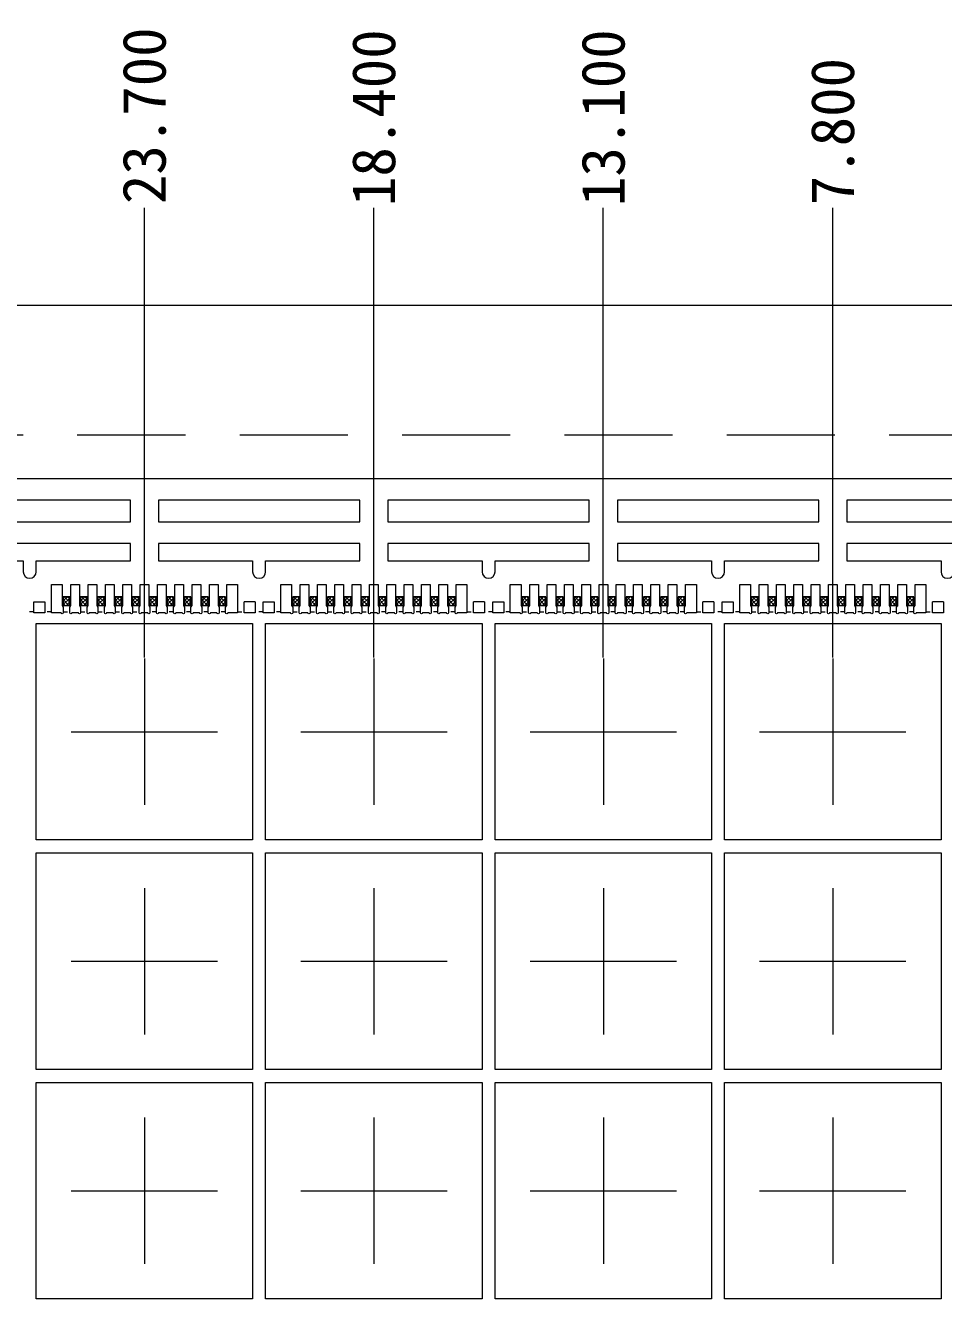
# Model space of a CAD drawing. Extents: x 360 to 479, y -156 to -9.
# Drawn here: x 395.82 to 417.02, y -38.07 to -8.51 of the extents above; entities that cross this region are included whole.
import ezdxf

# ---------------------------------------------------------------- set-up
doc = ezdxf.new("R2010")
doc.units = 0
doc.header["$LTSCALE"] = 5
doc.header["$MEASUREMENT"] = 0
doc.header["$PDMODE"] = 3
for name, pattern in [('CENTER', [2, 1.25, -0.25, 0.25, -0.25]), ('DASHED', [0.75, 0.5, -0.25]), ('HIDDEN', [0.375, 0.25, -0.125])]:
    doc.linetypes.add(name, pattern=pattern)
doc.layers.get('0').update_dxf_attribs({"linetype": 'CONTINUOUS'})
doc.layers.get('Defpoints').update_dxf_attribs({"linetype": 'CONTINUOUS'})
for name, color, linetype in [('1', 7, 'CONTINUOUS'), ('1D', 4, 'CONTINUOUS'), ('center', 1, 'CONTINUOUS'), ('PKG', 2, 'CONTINUOUS'), ('PLATING', 3, 'CONTINUOUS'), ('标注', 4, 'CONTINUOUS')]:
    doc.layers.add(name, color=color, linetype=linetype)
doc.layers.add('标注线', color=3, linetype='CONTINUOUS', lineweight=18)
doc.styles.add('SIMPLEX', font='SIMPLEX')
doc.styles.add('宋体', font='SimSun.ttf')
doc.dimstyles.new('副本Standard', dxfattribs={"dimtxt": 0.05, "dimasz": 0.05, "dimexe": 0.07, "dimexo": 0.07, "dimgap": 0.07, "dimtad": 1, "dimzin": 1, "dimdsep": 46, "dimtxsty": 'SIMPLEX', "dimcen": 0.1, "dimclrd": 256, "dimclre": 256, "dimclrt": 256, "dimadec": 0, "dimazin": 0, "dimtfac": 1, "dimtofl": 0, "dimtmove": 0, "dimatfit": 0, "dimfxl": 1, "dimlwd": -1, "dimlwe": -1, "dimarcsym": 0})

# ---------------------------------------------------------------- blocks, each defined once
blk = doc.blocks.new('*D2')
at = {"layer": 'Defpoints', "color": 0, "transparency": 16777216}
for p in [(3210.564, -270.656), (3239.564, -274.423), (3210.564, -281.071)]:
    blk.add_point(p, dxfattribs=at)
at = {"layer": '标注', "lineweight": 0, "transparency": 16777216}
blk.add_line((3210.564, -281.046), (3210.564, -270.656), dxfattribs=at)
at = {"layer": '标注', "lineweight": 0, "transparency": 16777216, "insert": (3210.564, -268.533), "char_height": 1, "attachment_point": 5, "rotation": 90, "style": '宋体'}
blk.add_mtext('29.000', dxfattribs=at)
blk = doc.blocks.new('*D3')
at = {"layer": 'Defpoints', "color": 0, "transparency": 16777216}
for p in [(3215.864, -270.656), (3239.564, -274.423), (3215.864, -281.071)]:
    blk.add_point(p, dxfattribs=at)
at = {"layer": '标注', "lineweight": 0, "transparency": 16777216}
blk.add_line((3215.864, -281.046), (3215.864, -270.656), dxfattribs=at)
at = {"layer": '标注', "lineweight": 0, "transparency": 16777216, "insert": (3215.864, -268.533), "char_height": 1, "attachment_point": 5, "rotation": 90, "style": '宋体'}
blk.add_mtext('23.700', dxfattribs=at)
blk = doc.blocks.new('*D4')
at = {"layer": 'Defpoints', "color": 0, "transparency": 16777216}
for p in [(3221.164, -270.656), (3239.564, -274.423), (3221.164, -281.071)]:
    blk.add_point(p, dxfattribs=at)
at = {"layer": '标注', "lineweight": 0, "transparency": 16777216}
blk.add_line((3221.164, -281.046), (3221.164, -270.656), dxfattribs=at)
at = {"layer": '标注', "lineweight": 0, "transparency": 16777216, "insert": (3221.164, -268.578), "char_height": 1, "attachment_point": 5, "rotation": 90, "style": '宋体'}
blk.add_mtext('18.400', dxfattribs=at)
blk = doc.blocks.new('*D5')
at = {"layer": 'Defpoints', "color": 0, "transparency": 16777216}
for p in [(3226.464, -270.656), (3239.564, -274.423), (3226.464, -281.071)]:
    blk.add_point(p, dxfattribs=at)
at = {"layer": '标注', "lineweight": 0, "transparency": 16777216}
blk.add_line((3226.464, -281.046), (3226.464, -270.656), dxfattribs=at)
at = {"layer": '标注', "lineweight": 0, "transparency": 16777216, "insert": (3226.464, -268.578), "char_height": 1, "attachment_point": 5, "rotation": 90, "style": '宋体'}
blk.add_mtext('13.100', dxfattribs=at)
blk = doc.blocks.new('*D6')
at = {"layer": 'Defpoints', "color": 0, "transparency": 16777216}
for p in [(3231.764, -270.656), (3239.564, -274.423), (3231.764, -281.071)]:
    blk.add_point(p, dxfattribs=at)
at = {"layer": '标注', "lineweight": 0, "transparency": 16777216}
blk.add_line((3231.764, -281.046), (3231.764, -270.656), dxfattribs=at)
at = {"layer": '标注', "lineweight": 0, "transparency": 16777216, "insert": (3231.764, -268.899), "char_height": 1, "attachment_point": 5, "rotation": 90, "style": '宋体'}
blk.add_mtext('7.800', dxfattribs=at)
blk = doc.blocks.new('*D33')
at = {"layer": 'Defpoints', "color": 0, "transparency": 16777216}
for p in [(3204.814, -270.656), (3204.821, -274.423), (3239.564, -274.423)]:
    blk.add_point(p, dxfattribs=at)
at = {"layer": '标注', "lineweight": 0, "transparency": 16777216}
for p, q in [((3204.814, -272.656), (3204.814, -270.656)), ((3204.821, -272.423), (3204.814, -272.656)), ((3204.821, -274.398), (3204.821, -272.423))]:
    blk.add_line(p, q, dxfattribs=at)
at = {"layer": '标注', "lineweight": 0, "transparency": 16777216, "insert": (3204.814, -268.547), "char_height": 1, "attachment_point": 5, "rotation": 90, "style": '宋体'}
blk.add_mtext('34.743', dxfattribs=at)
blk = doc.blocks.new('*D34')
at = {"layer": 'Defpoints', "color": 0, "transparency": 16777216}
for p in [(3200.314, -270.656), (3200.314, -273.911), (3239.564, -274.423)]:
    blk.add_point(p, dxfattribs=at)
at = {"layer": '标注', "lineweight": 0, "transparency": 16777216}
blk.add_line((3200.314, -273.886), (3200.314, -270.656), dxfattribs=at)
at = {"layer": '标注', "lineweight": 0, "transparency": 16777216, "insert": (3200.314, -268.539), "char_height": 1, "attachment_point": 5, "rotation": 90, "style": '宋体'}
blk.add_mtext('39.250', dxfattribs=at)
blk = doc.blocks.new('*D35')
at = {"layer": 'Defpoints', "color": 0, "transparency": 16777216}
for p in [(3239.564, -274.423), (3204.814, -346.911), (3206.996, -355.134)]:
    blk.add_point(p, dxfattribs=at)
at = {"layer": '标注', "lineweight": 0, "transparency": 16777216}
for p, q in [((3204.814, -346.936), (3204.814, -351.134)), ((3204.814, -351.134), (3206.996, -353.134)), ((3206.996, -353.134), (3206.996, -355.134))]:
    blk.add_line(p, q, dxfattribs=at)
at = {"layer": '标注', "lineweight": 0, "transparency": 16777216, "insert": (3206.996, -357.251), "char_height": 1, "attachment_point": 5, "rotation": 90, "style": '宋体'}
blk.add_mtext('34.750', dxfattribs=at)
blk = doc.blocks.new('*D36')
at = {"layer": 'Defpoints', "color": 0, "transparency": 16777216}
for p in [(3204.821, -274.423), (3198.555, -349.399), (3232.802, -349.399)]:
    blk.add_point(p, dxfattribs=at)
at = {"layer": '标注', "lineweight": 0, "transparency": 16777216}
blk.add_line((3232.777, -349.399), (3198.555, -349.399), dxfattribs=at)
at = {"layer": '标注', "lineweight": 0, "transparency": 16777216, "insert": (3196.441, -349.399), "char_height": 1, "attachment_point": 5, "style": '宋体'}
blk.add_mtext('74.976', dxfattribs=at)
blk = doc.blocks.new('*D38')
at = {"layer": 'Defpoints', "color": 0, "transparency": 16777216}
for p in [(3205.815, -270.667), (3239.564, -274.423), (3205.315, -277.411)]:
    blk.add_point(p, dxfattribs=at)
at = {"layer": '标注', "lineweight": 0, "transparency": 16777216}
for p, q in [((3205.815, -272.667), (3205.815, -270.667)), ((3205.315, -274.667), (3205.815, -272.667)), ((3205.315, -277.386), (3205.315, -274.667))]:
    blk.add_line(p, q, dxfattribs=at)
at = {"layer": '标注', "lineweight": 0, "transparency": 16777216, "insert": (3205.815, -268.55), "char_height": 1, "attachment_point": 5, "rotation": 90, "style": '宋体'}
blk.add_mtext('34.250', dxfattribs=at)
blk = doc.blocks.new('*D39')
at = {"layer": 'Defpoints', "color": 0, "transparency": 16777216}
for p in [(3201.314, -270.656), (3201.314, -272.911), (3239.564, -274.423)]:
    blk.add_point(p, dxfattribs=at)
at = {"layer": '标注', "lineweight": 0, "transparency": 16777216}
blk.add_line((3201.314, -272.886), (3201.314, -270.656), dxfattribs=at)
at = {"layer": '标注', "lineweight": 0, "transparency": 16777216, "insert": (3201.314, -268.539), "char_height": 1, "attachment_point": 5, "rotation": 90, "style": '宋体'}
blk.add_mtext('38.250', dxfattribs=at)

msp = doc.modelspace()

# ---------------------------------------------------------------- linework, layer by layer
at = {"lineweight": 0}
for points in [[(393.5881, -19.9724), (398.2381, -19.9724), (398.2381, -19.4724), (393.5881, -19.4723)], [(398.8881, -19.9724), (403.5381, -19.9724), (403.5381, -19.4724), (398.8881, -19.4723)], [(404.1881, -19.9724), (408.8381, -19.9724), (408.8381, -19.4724), (404.1881, -19.4723)], [(409.4881, -19.9724), (414.1381, -19.9724), (414.1381, -19.4724), (409.4881, -19.4723)], [(414.7881, -19.9724), (419.4381, -19.9724), (419.4381, -19.4724), (414.7881, -19.4723)]]:
    msp.add_lwpolyline(points, close=True, dxfattribs=at)
for points in [[(395.7631, -21.1274, 1), (396.0631, -21.1274), (396.0631, -20.8724), (398.2381, -20.8724), (398.2381, -20.4724), (393.5881, -20.4724), (393.5881, -20.8724), (395.7631, -20.8724)], [(401.0631, -21.1274, 1), (401.3631, -21.1274), (401.3631, -20.8724), (403.5381, -20.8724), (403.5381, -20.4724), (398.8881, -20.4724), (398.8881, -20.8724), (401.0631, -20.8724)], [(406.3631, -21.1274, 1), (406.6631, -21.1274), (406.6631, -20.8724), (408.8381, -20.8724), (408.8381, -20.4724), (404.1881, -20.4724), (404.1881, -20.8724), (406.3631, -20.8724)], [(411.6631, -21.1274, 1), (411.9631, -21.1274), (411.9631, -20.8724), (414.1381, -20.8724), (414.1381, -20.4724), (409.4881, -20.4724), (409.4881, -20.8724), (411.6631, -20.8724)], [(416.9631, -21.1274, 1), (417.2631, -21.1274), (417.2631, -20.8724), (419.4381, -20.8724), (419.4381, -20.4724), (414.7881, -20.4724), (414.7881, -20.8724), (416.9631, -20.8724)]]:
    msp.add_lwpolyline(points, format="xyb", close=True, dxfattribs=at)
at = {"layer": '1', "linetype": 'Continuous', "lineweight": 0}
for p, q in [((396.0081, -21.8224), (396.2631, -21.8224)), ((401.1181, -21.8224), (400.8631, -21.8224)), ((401.3081, -21.8224), (401.5631, -21.8224)), ((406.4181, -21.8224), (406.1631, -21.8224)), ((406.6081, -21.8224), (406.8631, -21.8224)), ((411.7181, -21.8224), (411.4631, -21.8224)), ((411.9081, -21.8224), (412.1631, -21.8224)), ((417.0181, -21.8224), (416.7631, -21.8224))]:
    msp.add_line(p, q, dxfattribs=at)
at = {"layer": '1', "lineweight": 0}
msp.add_lwpolyline([(459.5131, -92.9724), (384.0131, -92.9724), (383.0131, -91.9724), (383.0131, -81.4724), (385.1131, -81.4724, 0.4142136), (385.5131, -81.0724), (385.5131, -61.8724, 0.4142136), (385.1131, -61.4724), (383.0131, -61.4724), (383.0131, -46.4724), (385.1131, -46.4724, 0.4142136), (385.5131, -46.0724), (385.5131, -26.8724, 0.4142136), (385.1131, -26.4724), (383.0131, -26.4724), (383.0131, -15.9724), (384.0131, -14.9724), (459.5131, -14.9724)], format="xyb", dxfattribs=at)
at = {"layer": '1', "linetype": 'Continuous', "lineweight": 0}
for points in [[(396.4131, -21.4224), (396.6631, -21.4224), (396.6631, -21.9099), (396.6881, -21.9474), (396.6881, -22.0774, -0.9266253), (396.6383, -22.0774), (396.4131, -22.0774)], [(397.0881, -21.9474), (397.0881, -22.0774, -0.9266253), (397.0383, -22.0774), (396.888, -22.0774, -0.9266253), (396.8381, -22.0774), (396.8381, -21.9474), (396.8631, -21.9099), (396.8631, -21.4224), (397.0631, -21.4224), (397.0631, -21.9099)], [(397.4631, -21.4224), (397.4631, -21.9099), (397.4881, -21.9474), (397.4881, -22.0774, -0.9266253), (397.4383, -22.0774), (397.288, -22.0774, -0.9266253), (397.2381, -22.0774), (397.2381, -21.9474), (397.2631, -21.9099), (397.2631, -21.4224), (397.4381, -21.4224)], [(397.8631, -21.4224), (397.8631, -21.9099), (397.8881, -21.9474), (397.8881, -22.0774, -0.9266253), (397.8383, -22.0774), (397.688, -22.0774, -0.9266253), (397.6381, -22.0774), (397.6381, -21.9474), (397.6631, -21.9099), (397.6631, -21.4224)], [(398.6631, -21.4224), (398.6631, -21.9099), (398.6881, -21.9474), (398.6881, -22.0774, -0.9266253), (398.6383, -22.0774), (398.488, -22.0774, -0.9266253), (398.4381, -22.0774), (398.4381, -21.9474), (398.4631, -21.9099), (398.4631, -21.4224)], [(399.0631, -21.4224), (399.0631, -21.9099), (399.0881, -21.9474), (399.0881, -22.0774, -0.9266253), (399.0383, -22.0774), (398.888, -22.0774, -0.9266253), (398.8381, -22.0774), (398.8381, -21.9474), (398.8631, -21.9099), (398.8631, -21.4224)], [(399.4631, -21.4224), (399.4631, -21.9099), (399.4881, -21.9474), (399.4881, -22.0774, -0.9266253), (399.4383, -22.0774), (399.288, -22.0774, -0.9266253), (399.2381, -22.0774), (399.2381, -21.9474), (399.2631, -21.9099), (399.2631, -21.4224)], [(399.8631, -21.4224), (399.8631, -21.9099), (399.8881, -21.9474), (399.8881, -22.0774, -0.9266253), (399.8383, -22.0774), (399.688, -22.0774, -0.9266253), (399.6381, -22.0774), (399.6381, -21.9474), (399.6631, -21.9099), (399.6631, -21.4224)], [(400.7131, -21.4224), (400.7131, -22.0774), (400.488, -22.0774, -0.9266253), (400.4381, -22.0774), (400.4381, -21.9474), (400.4631, -21.9099), (400.4631, -21.4224)], [(401.7131, -21.4224), (401.9631, -21.4224), (401.9631, -21.9099), (401.9881, -21.9474), (401.9881, -22.0774, -0.9266253), (401.9383, -22.0774), (401.7131, -22.0774)], [(402.3881, -21.9474), (402.3881, -22.0774, -0.9266253), (402.3383, -22.0774), (402.188, -22.0774, -0.9266253), (402.1381, -22.0774), (402.1381, -21.9474), (402.1631, -21.9099), (402.1631, -21.4224), (402.3631, -21.4224), (402.3631, -21.9099)], [(402.7631, -21.4224), (402.7631, -21.9099), (402.7881, -21.9474), (402.7881, -22.0774, -0.9266253), (402.7383, -22.0774), (402.588, -22.0774, -0.9266253), (402.5381, -22.0774), (402.5381, -21.9474), (402.5631, -21.9099), (402.5631, -21.4224), (402.7381, -21.4224)], [(403.1631, -21.4224), (403.1631, -21.9099), (403.1881, -21.9474), (403.1881, -22.0774, -0.9266253), (403.1383, -22.0774), (402.988, -22.0774, -0.9266253), (402.9381, -22.0774), (402.9381, -21.9474), (402.9631, -21.9099), (402.9631, -21.4224)], [(403.9631, -21.4224), (403.9631, -21.9099), (403.9881, -21.9474), (403.9881, -22.0774, -0.9266253), (403.9383, -22.0774), (403.788, -22.0774, -0.9266253), (403.7381, -22.0774), (403.7381, -21.9474), (403.7631, -21.9099), (403.7631, -21.4224)], [(404.3631, -21.4224), (404.3631, -21.9099), (404.3881, -21.9474), (404.3881, -22.0774, -0.9266253), (404.3383, -22.0774), (404.188, -22.0774, -0.9266253), (404.1381, -22.0774), (404.1381, -21.9474), (404.1631, -21.9099), (404.1631, -21.4224)], [(404.7631, -21.4224), (404.7631, -21.9099), (404.7881, -21.9474), (404.7881, -22.0774, -0.9266253), (404.7383, -22.0774), (404.588, -22.0774, -0.9266253), (404.5381, -22.0774), (404.5381, -21.9474), (404.5631, -21.9099), (404.5631, -21.4224)], [(405.1631, -21.4224), (405.1631, -21.9099), (405.1881, -21.9474), (405.1881, -22.0774, -0.9266253), (405.1383, -22.0774), (404.988, -22.0774, -0.9266253), (404.9381, -22.0774), (404.9381, -21.9474), (404.9631, -21.9099), (404.9631, -21.4224)], [(406.0131, -21.4224), (406.0131, -22.0774), (405.788, -22.0774, -0.9266253), (405.7381, -22.0774), (405.7381, -21.9474), (405.7631, -21.9099), (405.7631, -21.4224)], [(407.0131, -21.4224), (407.2631, -21.4224), (407.2631, -21.9099), (407.2881, -21.9474), (407.2881, -22.0774, -0.9266253), (407.2383, -22.0774), (407.0131, -22.0774)], [(407.6881, -21.9474), (407.6881, -22.0774, -0.9266253), (407.6383, -22.0774), (407.488, -22.0774, -0.9266253), (407.4381, -22.0774), (407.4381, -21.9474), (407.4631, -21.9099), (407.4631, -21.4224), (407.6631, -21.4224), (407.6631, -21.9099)], [(408.0631, -21.4224), (408.0631, -21.9099), (408.0881, -21.9474), (408.0881, -22.0774, -0.9266253), (408.0383, -22.0774), (407.888, -22.0774, -0.9266253), (407.8381, -22.0774), (407.8381, -21.9474), (407.8631, -21.9099), (407.8631, -21.4224), (408.0381, -21.4224)], [(408.4631, -21.4224), (408.4631, -21.9099), (408.4881, -21.9474), (408.4881, -22.0774, -0.9266253), (408.4383, -22.0774), (408.288, -22.0774, -0.9266253), (408.2381, -22.0774), (408.2381, -21.9474), (408.2631, -21.9099), (408.2631, -21.4224)], [(409.2631, -21.4224), (409.2631, -21.9099), (409.2881, -21.9474), (409.2881, -22.0774, -0.9266253), (409.2383, -22.0774), (409.088, -22.0774, -0.9266253), (409.0381, -22.0774), (409.0381, -21.9474), (409.0631, -21.9099), (409.0631, -21.4224)], [(409.6631, -21.4224), (409.6631, -21.9099), (409.6881, -21.9474), (409.6881, -22.0774, -0.9266253), (409.6383, -22.0774), (409.488, -22.0774, -0.9266253), (409.4381, -22.0774), (409.4381, -21.9474), (409.4631, -21.9099), (409.4631, -21.4224)], [(410.0631, -21.4224), (410.0631, -21.9099), (410.0881, -21.9474), (410.0881, -22.0774, -0.9266253), (410.0383, -22.0774), (409.888, -22.0774, -0.9266253), (409.8381, -22.0774), (409.8381, -21.9474), (409.8631, -21.9099), (409.8631, -21.4224)], [(410.4631, -21.4224), (410.4631, -21.9099), (410.4881, -21.9474), (410.4881, -22.0774, -0.9266253), (410.4383, -22.0774), (410.288, -22.0774, -0.9266253), (410.2381, -22.0774), (410.2381, -21.9474), (410.2631, -21.9099), (410.2631, -21.4224)], [(411.3131, -21.4224), (411.3131, -22.0774), (411.088, -22.0774, -0.9266253), (411.0381, -22.0774), (411.0381, -21.9474), (411.0631, -21.9099), (411.0631, -21.4224)], [(412.3131, -21.4224), (412.5631, -21.4224), (412.5631, -21.9099), (412.5881, -21.9474), (412.5881, -22.0774, -0.9266253), (412.5383, -22.0774), (412.3131, -22.0774)], [(412.9881, -21.9474), (412.9881, -22.0774, -0.9266253), (412.9383, -22.0774), (412.788, -22.0774, -0.9266253), (412.7381, -22.0774), (412.7381, -21.9474), (412.7631, -21.9099), (412.7631, -21.4224), (412.9631, -21.4224), (412.9631, -21.9099)], [(413.3631, -21.4224), (413.3631, -21.9099), (413.3881, -21.9474), (413.3881, -22.0774, -0.9266253), (413.3383, -22.0774), (413.188, -22.0774, -0.9266253), (413.1381, -22.0774), (413.1381, -21.9474), (413.1631, -21.9099), (413.1631, -21.4224), (413.3381, -21.4224)], [(413.7631, -21.4224), (413.7631, -21.9099), (413.7881, -21.9474), (413.7881, -22.0774, -0.9266253), (413.7383, -22.0774), (413.588, -22.0774, -0.9266253), (413.5381, -22.0774), (413.5381, -21.9474), (413.5631, -21.9099), (413.5631, -21.4224)], [(414.5631, -21.4224), (414.5631, -21.9099), (414.5881, -21.9474), (414.5881, -22.0774, -0.9266253), (414.5383, -22.0774), (414.388, -22.0774, -0.9266253), (414.3381, -22.0774), (414.3381, -21.9474), (414.3631, -21.9099), (414.3631, -21.4224)], [(414.9631, -21.4224), (414.9631, -21.9099), (414.9881, -21.9474), (414.9881, -22.0774, -0.9266253), (414.9383, -22.0774), (414.788, -22.0774, -0.9266253), (414.7381, -22.0774), (414.7381, -21.9474), (414.7631, -21.9099), (414.7631, -21.4224)], [(415.3631, -21.4224), (415.3631, -21.9099), (415.3881, -21.9474), (415.3881, -22.0774, -0.9266253), (415.3383, -22.0774), (415.188, -22.0774, -0.9266253), (415.1381, -22.0774), (415.1381, -21.9474), (415.1631, -21.9099), (415.1631, -21.4224)], [(415.7631, -21.4224), (415.7631, -21.9099), (415.7881, -21.9474), (415.7881, -22.0774, -0.9266253), (415.7383, -22.0774), (415.588, -22.0774, -0.9266253), (415.5381, -22.0774), (415.5381, -21.9474), (415.5631, -21.9099), (415.5631, -21.4224)], [(416.6131, -21.4224), (416.6131, -22.0774), (416.388, -22.0774, -0.9266253), (416.3381, -22.0774), (416.3381, -21.9474), (416.3631, -21.9099), (416.3631, -21.4224)]]:
    msp.add_lwpolyline(points, format="xyb", close=True, dxfattribs=at)
for points in [[(398.0631, -21.4224), (398.2631, -21.4224), (398.2631, -21.9099), (398.2881, -21.9474), (398.2881, -22.0774, -0.9266253), (398.2383, -22.0774), (398.088, -22.0774, -0.9266253), (398.0381, -22.0774), (398.0381, -21.9474), (398.0631, -21.9099), (398.0631, -21.4224), (398.0881, -21.4224)], [(400.0631, -21.9224), (400.0631, -21.4224), (400.2631, -21.4224), (400.2631, -21.9099), (400.2881, -21.9474), (400.2881, -22.0774, -0.9266253), (400.2383, -22.0774), (400.088, -22.0774, -0.9266253), (400.0381, -22.0774), (400.0381, -21.9474), (400.0631, -21.9099)], [(403.3631, -21.4224), (403.5631, -21.4224), (403.5631, -21.9099), (403.5881, -21.9474), (403.5881, -22.0774, -0.9266253), (403.5383, -22.0774), (403.388, -22.0774, -0.9266253), (403.3381, -22.0774), (403.3381, -21.9474), (403.3631, -21.9099), (403.3631, -21.4224), (403.3881, -21.4224)], [(405.3631, -21.9224), (405.3631, -21.4224), (405.5631, -21.4224), (405.5631, -21.9099), (405.5881, -21.9474), (405.5881, -22.0774, -0.9266253), (405.5383, -22.0774), (405.388, -22.0774, -0.9266253), (405.3381, -22.0774), (405.3381, -21.9474), (405.3631, -21.9099)], [(408.6631, -21.4224), (408.8631, -21.4224), (408.8631, -21.9099), (408.8881, -21.9474), (408.8881, -22.0774, -0.9266253), (408.8383, -22.0774), (408.688, -22.0774, -0.9266253), (408.6381, -22.0774), (408.6381, -21.9474), (408.6631, -21.9099), (408.6631, -21.4224), (408.6881, -21.4224)], [(410.6631, -21.9224), (410.6631, -21.4224), (410.8631, -21.4224), (410.8631, -21.9099), (410.8881, -21.9474), (410.8881, -22.0774, -0.9266253), (410.8383, -22.0774), (410.688, -22.0774, -0.9266253), (410.6381, -22.0774), (410.6381, -21.9474), (410.6631, -21.9099)], [(413.9631, -21.4224), (414.1631, -21.4224), (414.1631, -21.9099), (414.1881, -21.9474), (414.1881, -22.0774, -0.9266253), (414.1383, -22.0774), (413.988, -22.0774, -0.9266253), (413.9381, -22.0774), (413.9381, -21.9474), (413.9631, -21.9099), (413.9631, -21.4224), (413.9881, -21.4224)], [(415.9631, -21.9224), (415.9631, -21.4224), (416.1631, -21.4224), (416.1631, -21.9099), (416.1881, -21.9474), (416.1881, -22.0774, -0.9266253), (416.1383, -22.0774), (415.988, -22.0774, -0.9266253), (415.9381, -22.0774), (415.9381, -21.9474), (415.9631, -21.9099)]]:
    msp.add_lwpolyline(points, format="xyb", dxfattribs=at)
at = {"layer": '1', "lineweight": 0}
for points in [[(396.2631, -21.8224), (396.2631, -22.0774), (396.0081, -22.0774), (396.0081, -21.8224)], [(401.1181, -21.8224), (401.1181, -22.0774), (400.8631, -22.0774), (400.8631, -21.8224)], [(401.5631, -21.8224), (401.5631, -22.0774), (401.3081, -22.0774), (401.3081, -21.8224)], [(406.4181, -21.8224), (406.4181, -22.0774), (406.1631, -22.0774), (406.1631, -21.8224)], [(406.8631, -21.8224), (406.8631, -22.0774), (406.6081, -22.0774), (406.6081, -21.8224)], [(411.7181, -21.8224), (411.7181, -22.0774), (411.4631, -22.0774), (411.4631, -21.8224)], [(412.1631, -21.8224), (412.1631, -22.0774), (411.9081, -22.0774), (411.9081, -21.8224)], [(417.0181, -21.8224), (417.0181, -22.0774), (416.7631, -22.0774), (416.7631, -21.8224)]]:
    msp.add_lwpolyline(points, dxfattribs=at)
at = {"layer": '1D', "linetype": 'HIDDEN', "lineweight": 0, "ltscale": 0.05}
for p, q in [((396.6881, -22.0524), (396.8381, -22.0524)), ((397.0881, -22.0524), (397.2381, -22.0524)), ((397.4881, -22.0524), (397.6381, -22.0524)), ((397.8881, -22.0524), (398.0381, -22.0524)), ((398.2881, -22.0524), (398.4381, -22.0524)), ((398.8381, -22.0524), (398.6881, -22.0524)), ((399.2381, -22.0524), (399.0881, -22.0524)), ((399.6381, -22.0524), (399.4881, -22.0524)), ((400.0381, -22.0524), (399.8881, -22.0524)), ((400.4381, -22.0524), (400.2881, -22.0524)), ((401.9881, -22.0524), (402.1381, -22.0524)), ((402.3881, -22.0524), (402.5381, -22.0524)), ((402.7881, -22.0524), (402.9381, -22.0524)), ((403.1881, -22.0524), (403.3381, -22.0524)), ((403.5881, -22.0524), (403.7381, -22.0524)), ((404.1381, -22.0524), (403.9881, -22.0524)), ((404.5381, -22.0524), (404.3881, -22.0524)), ((404.9381, -22.0524), (404.7881, -22.0524)), ((405.3381, -22.0524), (405.1881, -22.0524)), ((405.7381, -22.0524), (405.5881, -22.0524)), ((407.2881, -22.0524), (407.4381, -22.0524)), ((407.6881, -22.0524), (407.8381, -22.0524)), ((408.0881, -22.0524), (408.2381, -22.0524)), ((408.4881, -22.0524), (408.6381, -22.0524)), ((408.8881, -22.0524), (409.0381, -22.0524)), ((409.4381, -22.0524), (409.2881, -22.0524)), ((409.8381, -22.0524), (409.6881, -22.0524)), ((410.2381, -22.0524), (410.0881, -22.0524)), ((410.6381, -22.0524), (410.4881, -22.0524)), ((411.0381, -22.0524), (410.8881, -22.0524)), ((412.5881, -22.0524), (412.7381, -22.0524)), ((412.9881, -22.0524), (413.1381, -22.0524)), ((413.3881, -22.0524), (413.5381, -22.0524)), ((413.7881, -22.0524), (413.9381, -22.0524)), ((414.1881, -22.0524), (414.3381, -22.0524)), ((414.7381, -22.0524), (414.5881, -22.0524)), ((415.1381, -22.0524), (414.9881, -22.0524)), ((415.5381, -22.0524), (415.3881, -22.0524)), ((415.9381, -22.0524), (415.7881, -22.0524)), ((416.3381, -22.0524), (416.1881, -22.0524))]:
    msp.add_line(p, q, dxfattribs=at)
at = {"layer": '1D', "linetype": 'DASHED', "lineweight": 0}
msp.add_lwpolyline([(459.5131, -17.9724), (383.0131, -17.9724), (383.0131, -89.9724), (459.5131, -89.9724)], dxfattribs=at)
at = {"layer": '1D', "color": 1, "lineweight": 0}
msp.add_lwpolyline([(459.5131, -88.9724), (387.5131, -88.9724), (387.5131, -18.9724), (459.5131, -18.9724)], dxfattribs=at)
at = {"layer": '1D', "linetype": 'HIDDEN', "lineweight": 0, "ltscale": 0.08}
for points in [[(396.0081, -22.0524), (395.8181, -22.0524)], [(396.4131, -22.0524), (396.2631, -22.0524)], [(400.7131, -22.0524), (400.8631, -22.0524)], [(401.3081, -22.0524), (401.1181, -22.0524)], [(401.7131, -22.0524), (401.5631, -22.0524)], [(406.0131, -22.0524), (406.1631, -22.0524)], [(406.6081, -22.0524), (406.4181, -22.0524)], [(407.0131, -22.0524), (406.8631, -22.0524)], [(411.3131, -22.0524), (411.4631, -22.0524)], [(411.9081, -22.0524), (411.7181, -22.0524)], [(412.3131, -22.0524), (412.1631, -22.0524)], [(416.6131, -22.0524), (416.7631, -22.0524)]]:
    msp.add_lwpolyline(points, dxfattribs=at)
at = {"layer": 'center', "linetype": 'CENTER', "lineweight": 0}
for p, q in [((398.5631, -23.1317), (398.5631, -26.5131)), ((403.8631, -23.1317), (403.8631, -26.5131)), ((409.1631, -23.1317), (409.1631, -26.5131)), ((414.4631, -23.1317), (414.4631, -26.5131)), ((396.8724, -24.8224), (400.2539, -24.8224)), ((402.1724, -24.8224), (405.5539, -24.8224)), ((407.4724, -24.8224), (410.8539, -24.8224)), ((412.7724, -24.8224), (416.1539, -24.8224)), ((398.5631, -28.4317), (398.5631, -31.8131)), ((403.8631, -28.4317), (403.8631, -31.8131)), ((409.1631, -28.4317), (409.1631, -31.8131)), ((414.4631, -28.4317), (414.4631, -31.8131)), ((396.8724, -30.1224), (400.2539, -30.1224)), ((402.1724, -30.1224), (405.5539, -30.1224)), ((407.4724, -30.1224), (410.8539, -30.1224)), ((412.7724, -30.1224), (416.1539, -30.1224)), ((398.5631, -33.7317), (398.5631, -37.1131)), ((403.8631, -33.7317), (403.8631, -37.1131)), ((409.1631, -33.7317), (409.1631, -37.1131)), ((414.4631, -33.7317), (414.4631, -37.1131)), ((396.8724, -35.4224), (400.2539, -35.4224)), ((402.1724, -35.4224), (405.5539, -35.4224)), ((407.4724, -35.4224), (410.8539, -35.4224)), ((412.7724, -35.4224), (416.1539, -35.4224))]:
    msp.add_line(p, q, dxfattribs=at)
at = {"layer": 'PKG', "linetype": 'Continuous', "lineweight": 0}
for points in [[(396.0631, -27.3224), (396.0631, -22.3224), (401.0631, -22.3224), (401.0631, -27.3224)], [(401.3631, -27.3224), (401.3631, -22.3224), (406.3631, -22.3224), (406.3631, -27.3224)], [(406.6631, -27.3224), (406.6631, -22.3224), (411.6631, -22.3224), (411.6631, -27.3224)], [(411.9631, -27.3224), (411.9631, -22.3224), (416.9631, -22.3224), (416.9631, -27.3224)], [(396.0631, -32.6224), (396.0631, -27.6224), (401.0631, -27.6224), (401.0631, -32.6224)], [(401.3631, -32.6224), (401.3631, -27.6224), (406.3631, -27.6224), (406.3631, -32.6224)], [(406.6631, -32.6224), (406.6631, -27.6224), (411.6631, -27.6224), (411.6631, -32.6224)], [(411.9631, -32.6224), (411.9631, -27.6224), (416.9631, -27.6224), (416.9631, -32.6224)], [(396.0631, -37.9224), (396.0631, -32.9224), (401.0631, -32.9224), (401.0631, -37.9224)], [(401.3631, -37.9224), (401.3631, -32.9224), (406.3631, -32.9224), (406.3631, -37.9224)], [(406.6631, -37.9224), (406.6631, -32.9224), (411.6631, -32.9224), (411.6631, -37.9224)], [(411.9631, -37.9224), (411.9631, -32.9224), (416.9631, -32.9224), (416.9631, -37.9224)]]:
    msp.add_lwpolyline(points, close=True, dxfattribs=at)
at = {"layer": 'PLATING', "lineweight": 0}
for p, q in [((396.8381, -21.7024), (396.6881, -21.7024)), ((396.6881, -21.7024), (396.6881, -21.9024)), ((396.8381, -21.9024), (396.8381, -21.7024)), ((397.2381, -21.7024), (397.0881, -21.7024)), ((397.0881, -21.7024), (397.0881, -21.9024)), ((397.2381, -21.9024), (397.2381, -21.7024)), ((397.6381, -21.7024), (397.4881, -21.7024)), ((397.4881, -21.7024), (397.4881, -21.9024)), ((397.6381, -21.9024), (397.6381, -21.7024)), ((398.0381, -21.7024), (397.8881, -21.7024)), ((397.8881, -21.7024), (397.8881, -21.9024)), ((398.0381, -21.9024), (398.0381, -21.7024)), ((398.4381, -21.7024), (398.2881, -21.7024)), ((398.2881, -21.7024), (398.2881, -21.9024)), ((398.4381, -21.9024), (398.4381, -21.7024)), ((398.8381, -21.7024), (398.6881, -21.7024)), ((398.6881, -21.7024), (398.6881, -21.9024)), ((398.8381, -21.9024), (398.8381, -21.7024)), ((399.2381, -21.7024), (399.0881, -21.7024)), ((399.0881, -21.7024), (399.0881, -21.9024)), ((399.2381, -21.9024), (399.2381, -21.7024)), ((399.6381, -21.7024), (399.4881, -21.7024)), ((399.4881, -21.7024), (399.4881, -21.9024)), ((399.6381, -21.9024), (399.6381, -21.7024)), ((400.0381, -21.7024), (399.8881, -21.7024)), ((399.8881, -21.7024), (399.8881, -21.9024)), ((400.0381, -21.9024), (400.0381, -21.7024)), ((400.4381, -21.7024), (400.2881, -21.7024)), ((400.2881, -21.7024), (400.2881, -21.9024)), ((400.4381, -21.9024), (400.4381, -21.7024)), ((402.1381, -21.7024), (401.9881, -21.7024)), ((401.9881, -21.7024), (401.9881, -21.9024)), ((402.1381, -21.9024), (402.1381, -21.7024)), ((402.5381, -21.7024), (402.3881, -21.7024)), ((402.3881, -21.7024), (402.3881, -21.9024)), ((402.5381, -21.9024), (402.5381, -21.7024)), ((402.9381, -21.7024), (402.7881, -21.7024)), ((402.7881, -21.7024), (402.7881, -21.9024)), ((402.9381, -21.9024), (402.9381, -21.7024)), ((403.3381, -21.7024), (403.1881, -21.7024)), ((403.1881, -21.7024), (403.1881, -21.9024)), ((403.3381, -21.9024), (403.3381, -21.7024)), ((403.7381, -21.7024), (403.5881, -21.7024)), ((403.5881, -21.7024), (403.5881, -21.9024)), ((403.7381, -21.9024), (403.7381, -21.7024)), ((404.1381, -21.7024), (403.9881, -21.7024)), ((403.9881, -21.7024), (403.9881, -21.9024)), ((404.1381, -21.9024), (404.1381, -21.7024)), ((404.5381, -21.7024), (404.3881, -21.7024)), ((404.3881, -21.7024), (404.3881, -21.9024)), ((404.5381, -21.9024), (404.5381, -21.7024)), ((404.9381, -21.7024), (404.7881, -21.7024)), ((404.7881, -21.7024), (404.7881, -21.9024)), ((404.9381, -21.9024), (404.9381, -21.7024)), ((405.3381, -21.7024), (405.1881, -21.7024)), ((405.1881, -21.7024), (405.1881, -21.9024)), ((405.3381, -21.9024), (405.3381, -21.7024)), ((405.7381, -21.7024), (405.5881, -21.7024)), ((405.5881, -21.7024), (405.5881, -21.9024)), ((405.7381, -21.9024), (405.7381, -21.7024)), ((407.4381, -21.7024), (407.2881, -21.7024)), ((407.2881, -21.7024), (407.2881, -21.9024)), ((407.4381, -21.9024), (407.4381, -21.7024)), ((407.8381, -21.7024), (407.6881, -21.7024)), ((407.6881, -21.7024), (407.6881, -21.9024)), ((407.8381, -21.9024), (407.8381, -21.7024)), ((408.2381, -21.7024), (408.0881, -21.7024)), ((408.0881, -21.7024), (408.0881, -21.9024)), ((408.2381, -21.9024), (408.2381, -21.7024)), ((408.6381, -21.7024), (408.4881, -21.7024)), ((408.4881, -21.7024), (408.4881, -21.9024)), ((408.6381, -21.9024), (408.6381, -21.7024)), ((409.0381, -21.7024), (408.8881, -21.7024)), ((408.8881, -21.7024), (408.8881, -21.9024)), ((409.0381, -21.9024), (409.0381, -21.7024)), ((409.4381, -21.7024), (409.2881, -21.7024)), ((409.2881, -21.7024), (409.2881, -21.9024)), ((409.4381, -21.9024), (409.4381, -21.7024)), ((409.8381, -21.7024), (409.6881, -21.7024)), ((409.6881, -21.7024), (409.6881, -21.9024)), ((409.8381, -21.9024), (409.8381, -21.7024)), ((410.2381, -21.7024), (410.0881, -21.7024)), ((410.0881, -21.7024), (410.0881, -21.9024)), ((410.2381, -21.9024), (410.2381, -21.7024)), ((410.6381, -21.7024), (410.4881, -21.7024)), ((410.4881, -21.7024), (410.4881, -21.9024)), ((410.6381, -21.9024), (410.6381, -21.7024)), ((411.0381, -21.7024), (410.8881, -21.7024)), ((410.8881, -21.7024), (410.8881, -21.9024)), ((411.0381, -21.9024), (411.0381, -21.7024)), ((412.7381, -21.7024), (412.5881, -21.7024)), ((412.5881, -21.7024), (412.5881, -21.9024)), ((412.7381, -21.9024), (412.7381, -21.7024)), ((413.1381, -21.7024), (412.9881, -21.7024)), ((412.9881, -21.7024), (412.9881, -21.9024)), ((413.1381, -21.9024), (413.1381, -21.7024)), ((413.5381, -21.7024), (413.3881, -21.7024)), ((413.3881, -21.7024), (413.3881, -21.9024)), ((413.5381, -21.9024), (413.5381, -21.7024)), ((413.9381, -21.7024), (413.7881, -21.7024)), ((413.7881, -21.7024), (413.7881, -21.9024)), ((413.9381, -21.9024), (413.9381, -21.7024)), ((414.3381, -21.7024), (414.1881, -21.7024)), ((414.1881, -21.7024), (414.1881, -21.9024)), ((414.3381, -21.9024), (414.3381, -21.7024)), ((414.7381, -21.7024), (414.5881, -21.7024)), ((414.5881, -21.7024), (414.5881, -21.9024)), ((414.7381, -21.9024), (414.7381, -21.7024)), ((415.1381, -21.7024), (414.9881, -21.7024)), ((414.9881, -21.7024), (414.9881, -21.9024)), ((415.1381, -21.9024), (415.1381, -21.7024)), ((415.5381, -21.7024), (415.3881, -21.7024)), ((415.3881, -21.7024), (415.3881, -21.9024)), ((415.5381, -21.9024), (415.5381, -21.7024)), ((415.9381, -21.7024), (415.7881, -21.7024)), ((415.7881, -21.7024), (415.7881, -21.9024)), ((415.9381, -21.9024), (415.9381, -21.7024)), ((416.3381, -21.7024), (416.1881, -21.7024)), ((416.1881, -21.7024), (416.1881, -21.9024)), ((416.3381, -21.9024), (416.3381, -21.7024)), ((396.6881, -21.9024), (396.8381, -21.9024)), ((397.0881, -21.9024), (397.2381, -21.9024)), ((397.4881, -21.9024), (397.6381, -21.9024)), ((397.8881, -21.9024), (398.0381, -21.9024)), ((398.2881, -21.9024), (398.4381, -21.9024)), ((398.6881, -21.9024), (398.8381, -21.9024)), ((399.0881, -21.9024), (399.2381, -21.9024)), ((399.4881, -21.9024), (399.6381, -21.9024)), ((399.8881, -21.9024), (400.0381, -21.9024)), ((400.2881, -21.9024), (400.4381, -21.9024)), ((401.9881, -21.9024), (402.1381, -21.9024)), ((402.3881, -21.9024), (402.5381, -21.9024)), ((402.7881, -21.9024), (402.9381, -21.9024)), ((403.1881, -21.9024), (403.3381, -21.9024)), ((403.5881, -21.9024), (403.7381, -21.9024)), ((403.9881, -21.9024), (404.1381, -21.9024)), ((404.3881, -21.9024), (404.5381, -21.9024)), ((404.7881, -21.9024), (404.9381, -21.9024)), ((405.1881, -21.9024), (405.3381, -21.9024)), ((405.5881, -21.9024), (405.7381, -21.9024)), ((407.2881, -21.9024), (407.4381, -21.9024)), ((407.6881, -21.9024), (407.8381, -21.9024)), ((408.0881, -21.9024), (408.2381, -21.9024)), ((408.4881, -21.9024), (408.6381, -21.9024)), ((408.8881, -21.9024), (409.0381, -21.9024)), ((409.2881, -21.9024), (409.4381, -21.9024)), ((409.6881, -21.9024), (409.8381, -21.9024)), ((410.0881, -21.9024), (410.2381, -21.9024)), ((410.4881, -21.9024), (410.6381, -21.9024)), ((410.8881, -21.9024), (411.0381, -21.9024)), ((412.5881, -21.9024), (412.7381, -21.9024)), ((412.9881, -21.9024), (413.1381, -21.9024)), ((413.3881, -21.9024), (413.5381, -21.9024)), ((413.7881, -21.9024), (413.9381, -21.9024)), ((414.1881, -21.9024), (414.3381, -21.9024)), ((414.5881, -21.9024), (414.7381, -21.9024)), ((414.9881, -21.9024), (415.1381, -21.9024)), ((415.3881, -21.9024), (415.5381, -21.9024)), ((415.7881, -21.9024), (415.9381, -21.9024)), ((416.1881, -21.9024), (416.3381, -21.9024))]:
    msp.add_line(p, q, dxfattribs=at)
at = {"layer": '标注线', "lineweight": 0}
for p, q in [((396.6958, -21.7024), (396.6881, -21.7101)), ((396.7842, -21.7024), (396.6881, -21.7985)), ((396.8381, -21.7368), (396.6881, -21.8868)), ((396.6881, -21.7708), (396.8197, -21.9024)), ((396.6881, -21.8592), (396.7313, -21.9024)), ((396.7081, -21.7024), (396.8381, -21.8324)), ((396.8381, -21.8252), (396.7609, -21.9024)), ((396.7965, -21.7024), (396.8381, -21.744)), ((397.0958, -21.7024), (397.0881, -21.7101)), ((397.1842, -21.7024), (397.0881, -21.7985)), ((397.2381, -21.7368), (397.0881, -21.8868)), ((397.0881, -21.7708), (397.2197, -21.9024)), ((397.0881, -21.8592), (397.1313, -21.9024)), ((397.1081, -21.7024), (397.2381, -21.8324)), ((397.2381, -21.8252), (397.1609, -21.9024)), ((397.1965, -21.7024), (397.2381, -21.744)), ((397.4958, -21.7024), (397.4881, -21.7101)), ((397.5842, -21.7024), (397.4881, -21.7985)), ((397.6381, -21.7368), (397.4881, -21.8868)), ((397.4881, -21.7708), (397.6197, -21.9024)), ((397.4881, -21.8592), (397.5313, -21.9024)), ((397.5081, -21.7024), (397.6381, -21.8324)), ((397.6381, -21.8252), (397.5609, -21.9024)), ((397.5965, -21.7024), (397.6381, -21.744)), ((397.8958, -21.7024), (397.8881, -21.7101)), ((397.9842, -21.7024), (397.8881, -21.7985)), ((398.0381, -21.7368), (397.8881, -21.8868)), ((397.8881, -21.7708), (398.0197, -21.9024)), ((397.8881, -21.8592), (397.9313, -21.9024)), ((397.9081, -21.7024), (398.0381, -21.8324)), ((398.0381, -21.8252), (397.9609, -21.9024)), ((397.9965, -21.7024), (398.0381, -21.744)), ((398.2958, -21.7024), (398.2881, -21.7101)), ((398.3842, -21.7024), (398.2881, -21.7985)), ((398.4381, -21.7368), (398.2881, -21.8868)), ((398.2881, -21.7708), (398.4197, -21.9024)), ((398.2881, -21.8592), (398.3313, -21.9024)), ((398.3081, -21.7024), (398.4381, -21.8324)), ((398.4381, -21.8252), (398.3609, -21.9024)), ((398.3965, -21.7024), (398.4381, -21.744)), ((398.6958, -21.7024), (398.6881, -21.7101)), ((398.7842, -21.7024), (398.6881, -21.7985)), ((398.8381, -21.7368), (398.6881, -21.8868)), ((398.6881, -21.7708), (398.8197, -21.9024)), ((398.6881, -21.8592), (398.7313, -21.9024)), ((398.7081, -21.7024), (398.8381, -21.8324)), ((398.8381, -21.8252), (398.7609, -21.9024)), ((398.7965, -21.7024), (398.8381, -21.744)), ((399.0958, -21.7024), (399.0881, -21.7101)), ((399.1842, -21.7024), (399.0881, -21.7985)), ((399.2381, -21.7368), (399.0881, -21.8868)), ((399.0881, -21.7708), (399.2197, -21.9024)), ((399.0881, -21.8592), (399.1313, -21.9024)), ((399.1081, -21.7024), (399.2381, -21.8324)), ((399.2381, -21.8252), (399.1609, -21.9024)), ((399.1965, -21.7024), (399.2381, -21.744)), ((399.4958, -21.7024), (399.4881, -21.7101)), ((399.5842, -21.7024), (399.4881, -21.7985)), ((399.6381, -21.7368), (399.4881, -21.8868)), ((399.4881, -21.7708), (399.6197, -21.9024)), ((399.4881, -21.8592), (399.5313, -21.9024)), ((399.5081, -21.7024), (399.6381, -21.8324)), ((399.6381, -21.8252), (399.5609, -21.9024)), ((399.5965, -21.7024), (399.6381, -21.744)), ((399.8958, -21.7024), (399.8881, -21.7101)), ((399.9842, -21.7024), (399.8881, -21.7985)), ((400.0381, -21.7368), (399.8881, -21.8868)), ((399.8881, -21.7708), (400.0197, -21.9024)), ((399.8881, -21.8592), (399.9313, -21.9024)), ((399.9081, -21.7024), (400.0381, -21.8324)), ((400.0381, -21.8252), (399.9609, -21.9024)), ((399.9965, -21.7024), (400.0381, -21.744)), ((400.2958, -21.7024), (400.2881, -21.7101)), ((400.3842, -21.7024), (400.2881, -21.7985)), ((400.4381, -21.7368), (400.2881, -21.8868)), ((400.2881, -21.7708), (400.4197, -21.9024)), ((400.2881, -21.8592), (400.3313, -21.9024)), ((400.3081, -21.7024), (400.4381, -21.8324)), ((400.4381, -21.8252), (400.3609, -21.9024)), ((400.3965, -21.7024), (400.4381, -21.744)), ((401.9958, -21.7024), (401.9881, -21.7101)), ((402.0842, -21.7024), (401.9881, -21.7985)), ((402.1381, -21.7368), (401.9881, -21.8868)), ((401.9881, -21.7708), (402.1197, -21.9024)), ((401.9881, -21.8592), (402.0313, -21.9024)), ((402.0081, -21.7024), (402.1381, -21.8324)), ((402.1381, -21.8252), (402.0609, -21.9024)), ((402.0965, -21.7024), (402.1381, -21.744)), ((402.3958, -21.7024), (402.3881, -21.7101)), ((402.4842, -21.7024), (402.3881, -21.7985)), ((402.5381, -21.7368), (402.3881, -21.8868)), ((402.3881, -21.7708), (402.5197, -21.9024)), ((402.3881, -21.8592), (402.4313, -21.9024)), ((402.4081, -21.7024), (402.5381, -21.8324)), ((402.5381, -21.8252), (402.4609, -21.9024)), ((402.4965, -21.7024), (402.5381, -21.744)), ((402.7958, -21.7024), (402.7881, -21.7101)), ((402.8842, -21.7024), (402.7881, -21.7985)), ((402.9381, -21.7368), (402.7881, -21.8868)), ((402.7881, -21.7708), (402.9197, -21.9024)), ((402.7881, -21.8592), (402.8313, -21.9024)), ((402.8081, -21.7024), (402.9381, -21.8324)), ((402.9381, -21.8252), (402.8609, -21.9024)), ((402.8965, -21.7024), (402.9381, -21.744)), ((403.1958, -21.7024), (403.1881, -21.7101)), ((403.2842, -21.7024), (403.1881, -21.7985)), ((403.3381, -21.7368), (403.1881, -21.8868)), ((403.1881, -21.7708), (403.3197, -21.9024)), ((403.1881, -21.8592), (403.2313, -21.9024)), ((403.2081, -21.7024), (403.3381, -21.8324)), ((403.3381, -21.8252), (403.2609, -21.9024)), ((403.2965, -21.7024), (403.3381, -21.744)), ((403.5958, -21.7024), (403.5881, -21.7101)), ((403.6842, -21.7024), (403.5881, -21.7985)), ((403.7381, -21.7368), (403.5881, -21.8868)), ((403.5881, -21.7708), (403.7197, -21.9024)), ((403.5881, -21.8592), (403.6313, -21.9024)), ((403.6081, -21.7024), (403.7381, -21.8324)), ((403.7381, -21.8252), (403.6609, -21.9024)), ((403.6965, -21.7024), (403.7381, -21.744)), ((403.9958, -21.7024), (403.9881, -21.7101)), ((404.0842, -21.7024), (403.9881, -21.7985)), ((404.1381, -21.7368), (403.9881, -21.8868)), ((403.9881, -21.7708), (404.1197, -21.9024)), ((403.9881, -21.8592), (404.0313, -21.9024)), ((404.0081, -21.7024), (404.1381, -21.8324)), ((404.1381, -21.8252), (404.0609, -21.9024)), ((404.0965, -21.7024), (404.1381, -21.744)), ((404.3958, -21.7024), (404.3881, -21.7101)), ((404.4842, -21.7024), (404.3881, -21.7985)), ((404.5381, -21.7368), (404.3881, -21.8868)), ((404.3881, -21.7708), (404.5197, -21.9024)), ((404.3881, -21.8592), (404.4313, -21.9024)), ((404.4081, -21.7024), (404.5381, -21.8324)), ((404.5381, -21.8252), (404.4609, -21.9024)), ((404.4965, -21.7024), (404.5381, -21.744)), ((404.7958, -21.7024), (404.7881, -21.7101)), ((404.8842, -21.7024), (404.7881, -21.7985)), ((404.9381, -21.7368), (404.7881, -21.8868)), ((404.7881, -21.7708), (404.9197, -21.9024)), ((404.7881, -21.8592), (404.8313, -21.9024)), ((404.8081, -21.7024), (404.9381, -21.8324)), ((404.9381, -21.8252), (404.8609, -21.9024)), ((404.8965, -21.7024), (404.9381, -21.744)), ((405.1958, -21.7024), (405.1881, -21.7101)), ((405.2842, -21.7024), (405.1881, -21.7985)), ((405.3381, -21.7368), (405.1881, -21.8868)), ((405.1881, -21.7708), (405.3197, -21.9024)), ((405.1881, -21.8592), (405.2313, -21.9024)), ((405.2081, -21.7024), (405.3381, -21.8324)), ((405.3381, -21.8252), (405.2609, -21.9024)), ((405.2965, -21.7024), (405.3381, -21.744)), ((405.5958, -21.7024), (405.5881, -21.7101)), ((405.6842, -21.7024), (405.5881, -21.7985)), ((405.7381, -21.7368), (405.5881, -21.8868)), ((405.5881, -21.7708), (405.7197, -21.9024)), ((405.5881, -21.8592), (405.6313, -21.9024)), ((405.6081, -21.7024), (405.7381, -21.8324)), ((405.7381, -21.8252), (405.6609, -21.9024)), ((405.6965, -21.7024), (405.7381, -21.744)), ((407.2958, -21.7024), (407.2881, -21.7101)), ((407.3842, -21.7024), (407.2881, -21.7985)), ((407.4381, -21.7368), (407.2881, -21.8868)), ((407.2881, -21.7708), (407.4197, -21.9024)), ((407.2881, -21.8592), (407.3313, -21.9024)), ((407.3081, -21.7024), (407.4381, -21.8324)), ((407.4381, -21.8252), (407.3609, -21.9024)), ((407.3965, -21.7024), (407.4381, -21.744)), ((407.6958, -21.7024), (407.6881, -21.7101)), ((407.7842, -21.7024), (407.6881, -21.7985)), ((407.8381, -21.7368), (407.6881, -21.8868)), ((407.6881, -21.7708), (407.8197, -21.9024)), ((407.6881, -21.8592), (407.7313, -21.9024)), ((407.7081, -21.7024), (407.8381, -21.8324)), ((407.8381, -21.8252), (407.7609, -21.9024)), ((407.7965, -21.7024), (407.8381, -21.744)), ((408.0958, -21.7024), (408.0881, -21.7101)), ((408.1842, -21.7024), (408.0881, -21.7985)), ((408.2381, -21.7368), (408.0881, -21.8868)), ((408.0881, -21.7708), (408.2197, -21.9024)), ((408.0881, -21.8592), (408.1313, -21.9024)), ((408.1081, -21.7024), (408.2381, -21.8324)), ((408.2381, -21.8252), (408.1609, -21.9024)), ((408.1965, -21.7024), (408.2381, -21.744)), ((408.4958, -21.7024), (408.4881, -21.7101)), ((408.5842, -21.7024), (408.4881, -21.7985)), ((408.6381, -21.7368), (408.4881, -21.8868)), ((408.4881, -21.7708), (408.6197, -21.9024)), ((408.4881, -21.8592), (408.5313, -21.9024)), ((408.5081, -21.7024), (408.6381, -21.8324)), ((408.6381, -21.8252), (408.5609, -21.9024)), ((408.5965, -21.7024), (408.6381, -21.744)), ((408.8958, -21.7024), (408.8881, -21.7101)), ((408.9842, -21.7024), (408.8881, -21.7985)), ((409.0381, -21.7368), (408.8881, -21.8868)), ((408.8881, -21.7708), (409.0197, -21.9024)), ((408.8881, -21.8592), (408.9313, -21.9024)), ((408.9081, -21.7024), (409.0381, -21.8324)), ((409.0381, -21.8252), (408.9609, -21.9024)), ((408.9965, -21.7024), (409.0381, -21.744)), ((409.2958, -21.7024), (409.2881, -21.7101)), ((409.3842, -21.7024), (409.2881, -21.7985)), ((409.4381, -21.7368), (409.2881, -21.8868)), ((409.2881, -21.7708), (409.4197, -21.9024)), ((409.2881, -21.8592), (409.3313, -21.9024)), ((409.3081, -21.7024), (409.4381, -21.8324)), ((409.4381, -21.8252), (409.3609, -21.9024)), ((409.3965, -21.7024), (409.4381, -21.744)), ((409.6958, -21.7024), (409.6881, -21.7101)), ((409.7842, -21.7024), (409.6881, -21.7985)), ((409.8381, -21.7368), (409.6881, -21.8868)), ((409.6881, -21.7708), (409.8197, -21.9024)), ((409.6881, -21.8592), (409.7313, -21.9024)), ((409.7081, -21.7024), (409.8381, -21.8324)), ((409.8381, -21.8252), (409.7609, -21.9024)), ((409.7965, -21.7024), (409.8381, -21.744)), ((410.0958, -21.7024), (410.0881, -21.7101)), ((410.1842, -21.7024), (410.0881, -21.7985)), ((410.2381, -21.7368), (410.0881, -21.8868)), ((410.0881, -21.7708), (410.2197, -21.9024)), ((410.0881, -21.8592), (410.1313, -21.9024)), ((410.1081, -21.7024), (410.2381, -21.8324)), ((410.2381, -21.8252), (410.1609, -21.9024)), ((410.1965, -21.7024), (410.2381, -21.744)), ((410.4958, -21.7024), (410.4881, -21.7101)), ((410.5842, -21.7024), (410.4881, -21.7985)), ((410.6381, -21.7368), (410.4881, -21.8868)), ((410.4881, -21.7708), (410.6197, -21.9024)), ((410.4881, -21.8592), (410.5313, -21.9024)), ((410.5081, -21.7024), (410.6381, -21.8324)), ((410.6381, -21.8252), (410.5609, -21.9024)), ((410.5965, -21.7024), (410.6381, -21.744)), ((410.8958, -21.7024), (410.8881, -21.7101)), ((410.9842, -21.7024), (410.8881, -21.7985)), ((411.0381, -21.7368), (410.8881, -21.8868)), ((410.8881, -21.7708), (411.0197, -21.9024)), ((410.8881, -21.8592), (410.9313, -21.9024)), ((410.9081, -21.7024), (411.0381, -21.8324)), ((411.0381, -21.8252), (410.9609, -21.9024)), ((410.9965, -21.7024), (411.0381, -21.744)), ((412.5958, -21.7024), (412.5881, -21.7101)), ((412.6842, -21.7024), (412.5881, -21.7985)), ((412.7381, -21.7368), (412.5881, -21.8868)), ((412.5881, -21.7708), (412.7197, -21.9024)), ((412.5881, -21.8592), (412.6313, -21.9024)), ((412.6081, -21.7024), (412.7381, -21.8324)), ((412.7381, -21.8252), (412.6609, -21.9024)), ((412.6965, -21.7024), (412.7381, -21.744)), ((412.9958, -21.7024), (412.9881, -21.7101)), ((413.0842, -21.7024), (412.9881, -21.7985)), ((413.1381, -21.7368), (412.9881, -21.8868)), ((412.9881, -21.7708), (413.1197, -21.9024)), ((412.9881, -21.8592), (413.0313, -21.9024)), ((413.0081, -21.7024), (413.1381, -21.8324)), ((413.1381, -21.8252), (413.0609, -21.9024)), ((413.0965, -21.7024), (413.1381, -21.744)), ((413.3958, -21.7024), (413.3881, -21.7101)), ((413.4842, -21.7024), (413.3881, -21.7985)), ((413.5381, -21.7368), (413.3881, -21.8868)), ((413.3881, -21.7708), (413.5197, -21.9024)), ((413.3881, -21.8592), (413.4313, -21.9024)), ((413.4081, -21.7024), (413.5381, -21.8324)), ((413.5381, -21.8252), (413.4609, -21.9024)), ((413.4965, -21.7024), (413.5381, -21.744)), ((413.7958, -21.7024), (413.7881, -21.7101)), ((413.8842, -21.7024), (413.7881, -21.7985)), ((413.9381, -21.7368), (413.7881, -21.8868)), ((413.7881, -21.7708), (413.9197, -21.9024)), ((413.7881, -21.8592), (413.8313, -21.9024)), ((413.8081, -21.7024), (413.9381, -21.8324)), ((413.9381, -21.8252), (413.8609, -21.9024)), ((413.8965, -21.7024), (413.9381, -21.744)), ((414.1958, -21.7024), (414.1881, -21.7101)), ((414.2842, -21.7024), (414.1881, -21.7985)), ((414.3381, -21.7368), (414.1881, -21.8868)), ((414.1881, -21.7708), (414.3197, -21.9024)), ((414.1881, -21.8592), (414.2313, -21.9024)), ((414.2081, -21.7024), (414.3381, -21.8324)), ((414.3381, -21.8252), (414.2609, -21.9024)), ((414.2965, -21.7024), (414.3381, -21.744)), ((414.5958, -21.7024), (414.5881, -21.7101)), ((414.6842, -21.7024), (414.5881, -21.7985)), ((414.7381, -21.7368), (414.5881, -21.8868)), ((414.5881, -21.7708), (414.7197, -21.9024)), ((414.5881, -21.8592), (414.6313, -21.9024)), ((414.6081, -21.7024), (414.7381, -21.8324)), ((414.7381, -21.8252), (414.6609, -21.9024)), ((414.6965, -21.7024), (414.7381, -21.744)), ((414.9958, -21.7024), (414.9881, -21.7101)), ((415.0842, -21.7024), (414.9881, -21.7985)), ((415.1381, -21.7368), (414.9881, -21.8868)), ((414.9881, -21.7708), (415.1197, -21.9024)), ((414.9881, -21.8592), (415.0313, -21.9024)), ((415.0081, -21.7024), (415.1381, -21.8324)), ((415.1381, -21.8252), (415.0609, -21.9024)), ((415.0965, -21.7024), (415.1381, -21.744)), ((415.3958, -21.7024), (415.3881, -21.7101)), ((415.4842, -21.7024), (415.3881, -21.7985)), ((415.5381, -21.7368), (415.3881, -21.8868)), ((415.3881, -21.7708), (415.5197, -21.9024)), ((415.3881, -21.8592), (415.4313, -21.9024)), ((415.4081, -21.7024), (415.5381, -21.8324)), ((415.5381, -21.8252), (415.4609, -21.9024)), ((415.4965, -21.7024), (415.5381, -21.744)), ((415.7958, -21.7024), (415.7881, -21.7101)), ((415.8842, -21.7024), (415.7881, -21.7985)), ((415.9381, -21.7368), (415.7881, -21.8868)), ((415.7881, -21.7708), (415.9197, -21.9024)), ((415.7881, -21.8592), (415.8313, -21.9024)), ((415.8081, -21.7024), (415.9381, -21.8324)), ((415.9381, -21.8252), (415.8609, -21.9024)), ((415.8965, -21.7024), (415.9381, -21.744)), ((416.1958, -21.7024), (416.1881, -21.7101)), ((416.2842, -21.7024), (416.1881, -21.7985)), ((416.3381, -21.7368), (416.1881, -21.8868)), ((416.1881, -21.7708), (416.3197, -21.9024)), ((416.1881, -21.8592), (416.2313, -21.9024)), ((416.2081, -21.7024), (416.3381, -21.8324)), ((416.3381, -21.8252), (416.2609, -21.9024)), ((416.2965, -21.7024), (416.3381, -21.744))]:
    msp.add_line(p, q, dxfattribs=at)

# ---------------------------------------------------------------- dimensions: what is measured, and where the dimension line sits
at = {"layer": '标注', "lineweight": 0}
for feature_location, offset, dtype, origin, picture, middle in [((383.0131, -15.9724), (0, 3.2556), 1, (422.2631, -16.4844), '*D34', (383.0131, -10.5998)), ((384.0131, -14.9724), (0, 2.2556), 1, (422.2631, -16.4844), '*D39', (384.0131, -10.5998)), ((387.5201, -16.4844), (-0.007, 3.7676), 1, (422.2631, -16.4844), '*D33', (387.5131, -10.6082)), ((388.0135, -19.4724), (0.5, 6.7441), 1, (422.2631, -16.4844), '*D38', (388.5135, -10.6113)), ((393.2631, -23.1317), (0, 10.4148), 1, (422.2631, -16.4844), '*D2', (393.2631, -10.5942)), ((398.5631, -23.1317), (0, 10.4148), 1, (422.2631, -16.4844), '*D3', (398.5631, -10.5942)), ((403.8631, -23.1317), (0, 10.4148), 1, (422.2631, -16.4844), '*D4', (403.8631, -10.6389)), ((409.1631, -23.1317), (0, 10.4148), 1, (422.2631, -16.4844), '*D5', (409.1631, -10.6389)), ((414.4631, -23.1317), (0, 10.4148), 1, (422.2631, -16.4844), '*D6', (414.4631, -10.9601)), ((415.5011, -91.4604), (-34.2469, 0), 0, (387.5201, -16.4844), '*D36', (379.14, -91.4604)), ((387.5131, -88.9724), (2.1816, -8.223), 1, (422.2631, -16.4844), '*D35', (389.6947, -99.3124))]:
    dim = msp.add_ordinate_dim(feature_location=feature_location, offset=offset, dtype=dtype, origin=origin, dimstyle='副本Standard', override={"dimtxt": 1, "dimasz": 1, "dimexo": 0.025, "dimgap": 0.05, "dimtad": 0, "dimdec": 3, "dimtxsty": '宋体', "dimlwe": 0}, dxfattribs=at)
    dim.commit()
    dim.dimension.update_dxf_attribs({"geometry": picture, "text_midpoint": middle, "insert": (-2817.3012, 257.9389)})

doc.saveas('drawing.dxf')
